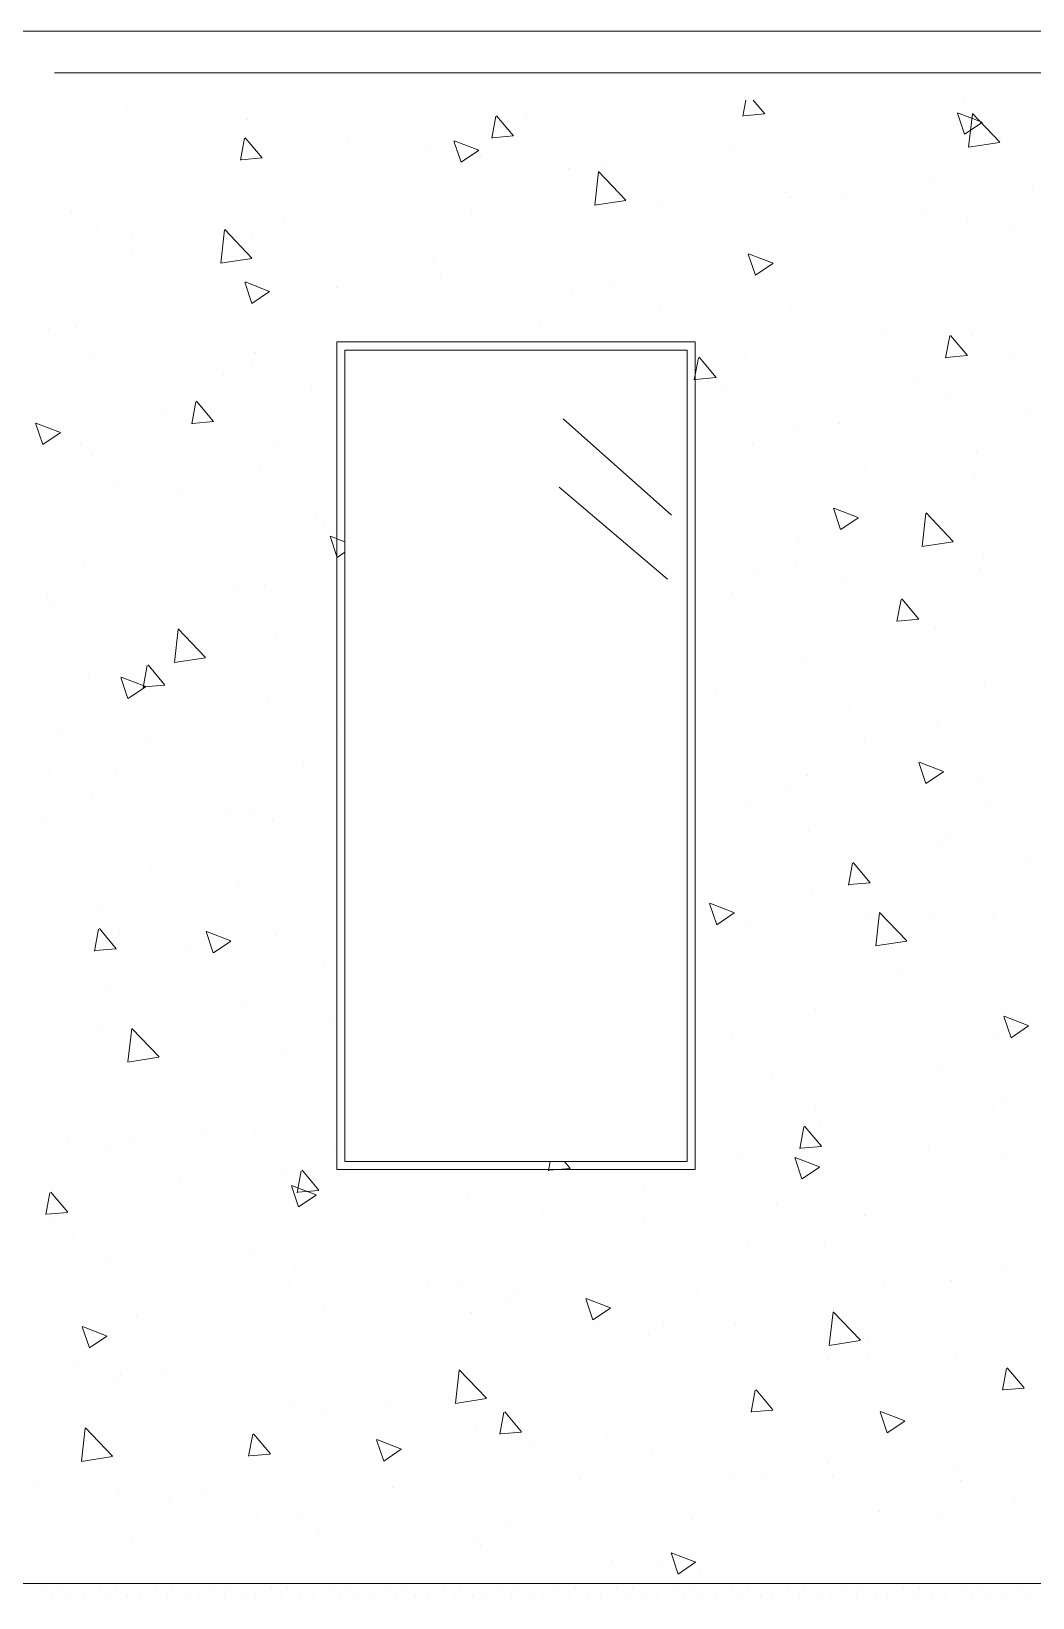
# Model space of a CAD drawing. Header units: millimetres. Extents: x 4664 to 8864, y -38 to 2932.
# Drawn here: x 6920.8 to 7105.9, y 649.2 to 938.6 of the extents above; entities that cross this region are included whole.
import ezdxf

# ---------------------------------------------------------------- set-up
doc = ezdxf.new("R2010")
doc.units = ezdxf.units.MM

msp = doc.modelspace()

# ---------------------------------------------------------------- linework, layer by layer
at = {"lineweight": 5}
for p, q in [((6740.18, 938.63), (7306.27, 938.63)), ((6925.05, 930.98), (7121.4, 930.98)), ((6938.42, 924.1), (6938.42, 924.1)), ((7012.28, 923.44), (7012.28, 923.44)), ((7052.32, 922.94), (7052.86, 925.88)), ((7056.34, 923.38), (7054.24, 925.88)), ((7093.28, 919.62), (7091.96, 923.53)), ((7096.55, 921.83), (7092.01, 923.57)), ((7093.11, 925.55), (7093.11, 925.55)), ((7099.8, 918.17), (7094.75, 923.43)), ((6960.65, 922.41), (6960.65, 922.41)), ((7005.87, 918.88), (7006.61, 922.94)), ((7009.88, 919.31), (7006.76, 923.03)), ((7056.33, 923.36), (7052.46, 923.02)), ((7096.52, 921.79), (7093.29, 919.61)), ((7094.03, 917.24), (7094.75, 923.39)), ((6959.41, 914.81), (6960.16, 918.87)), ((6963.42, 915.25), (6960.3, 918.97)), ((6979.33, 918.72), (6979.33, 918.72)), ((7000.2, 914.43), (6998.88, 918.34)), ((7003.47, 916.65), (6998.93, 918.39)), ((7009.87, 919.3), (7006, 918.96)), ((7099.77, 918.11), (7094.01, 917.21)), ((6963.41, 915.23), (6959.54, 914.89)), ((6994.29, 917.55), (6994.29, 917.55)), ((7003.43, 916.6), (7000.21, 914.43)), ((7003.86, 915.49), (7003.86, 915.49)), ((7050.05, 916.96), (7050.05, 916.96)), ((7020.07, 913.35), (7020.07, 913.35)), ((7024.91, 906.52), (7025.62, 912.67)), ((7030.68, 907.45), (7025.63, 912.71)), ((7027.01, 913.4), (7027.01, 913.4)), ((7087.82, 910.47), (7087.82, 910.47)), ((7105.79, 909.36), (7105.79, 909.36)), ((7030.64, 907.39), (7024.88, 906.49)), ((7036.64, 906.44), (7036.64, 906.44)), ((7060.26, 908.84), (7060.26, 908.84)), ((7060.98, 907.97), (7060.98, 907.97)), ((7071.21, 907.9), (7071.21, 907.9)), ((6928.18, 905.41), (6928.18, 905.41)), ((6967.49, 903.52), (6967.49, 903.52)), ((7002.06, 904.98), (7002.06, 904.98)), ((7085.51, 904.74), (7085.51, 904.74)), ((7093.9, 903.99), (7093.9, 903.99)), ((6932.91, 902.06), (6932.91, 902.06)), ((6939.25, 900.69), (6939.25, 900.69)), ((6955.79, 895.79), (6956.5, 901.95)), ((6961.55, 896.73), (6956.51, 901.99)), ((6961.44, 900.85), (6961.44, 900.85)), ((7101.72, 902.61), (7101.72, 902.61)), ((6939.41, 897.76), (6939.41, 897.76)), ((6955.46, 898.56), (6955.46, 898.56)), ((7054.62, 893.54), (7053.3, 897.45)), ((7057.89, 895.76), (7053.35, 897.5)), ((6961.52, 896.66), (6955.76, 895.77)), ((6995.08, 895.99), (6995.08, 895.99)), ((7057.85, 895.71), (7054.63, 893.54)), ((6961.53, 888.35), (6960.22, 892.27)), ((6964.81, 890.57), (6960.27, 892.31)), ((6996.37, 893.17), (6996.37, 893.17)), ((7027.79, 891.84), (7027.79, 891.84)), ((6964.77, 890.52), (6961.55, 888.35)), ((6977.18, 891.28), (6977.18, 891.28)), ((7020.9, 889.94), (7020.9, 889.94)), ((7037.11, 887.81), (7037.11, 887.81)), ((7061.05, 887.28), (7061.05, 887.28)), ((6923.89, 883.54), (6923.89, 883.54)), ((6928.97, 883.84), (6928.97, 883.84)), ((7014.95, 884.8), (7014.95, 884.8)), ((7043.51, 881.25), (6977.21, 881.25)), ((6977.21, 881.25), (6977.21, 728.26)), ((7043.51, 881.25), (6977.21, 881.25)), ((6977.21, 881.25), (6977.21, 728.26)), ((7043.51, 728.26), (7043.51, 881.25)), ((7043.51, 728.26), (7043.51, 881.25)), ((7078.02, 882.42), (7078.02, 882.42)), ((7089.79, 878.29), (7090.54, 882.35)), ((7093.81, 878.72), (7090.68, 882.44)), ((7094.69, 882.43), (7094.69, 882.43)), ((6931.76, 878.38), (6931.76, 878.38)), ((6962.23, 879.28), (6962.23, 879.28)), ((7041.98, 879.72), (6978.74, 879.72)), ((6978.74, 879.72), (6978.74, 729.79)), ((7041.98, 729.79), (7041.98, 879.72)), ((7043.33, 874.22), (7044.08, 878.28)), ((7047.35, 874.66), (7044.23, 878.38)), ((7052.73, 878.31), (7052.73, 878.31)), ((7093.8, 878.71), (7089.92, 878.37)), ((7102.55, 879.19), (7102.55, 879.19)), ((6956.29, 875.15), (6956.29, 875.15)), ((6961.66, 877.06), (6961.66, 877.06)), ((7047.34, 874.64), (7043.47, 874.3)), ((7083.82, 874.81), (7083.82, 874.81)), ((6972.5, 873.01), (6972.5, 873.01)), ((7049.25, 873.35), (7049.25, 873.35)), ((7090.5, 871.83), (7090.5, 871.83)), ((6945.53, 868.96), (6945.53, 868.96)), ((6950.42, 866.1), (6951.17, 870.16)), ((6954.44, 866.53), (6951.32, 870.25)), ((6922.87, 862.28), (6921.56, 866.19)), ((6926.15, 864.49), (6921.61, 866.23)), ((6954.43, 866.51), (6950.56, 866.17)), ((7019.11, 867), (7039.13, 849.22)), ((7061.84, 865.72), (7061.84, 865.72)), ((7070.17, 866.11), (7070.17, 866.11)), ((7104.74, 867.57), (7104.74, 867.57)), ((6926.11, 864.45), (6922.89, 862.27)), ((6929.76, 862.28), (6929.76, 862.28)), ((6931.87, 860.26), (6931.87, 860.26)), ((6966.44, 861.72), (6966.44, 861.72)), ((7054.15, 862.26), (7054.15, 862.26)), ((7095.48, 860.87), (7095.48, 860.87)), ((6963.01, 857.72), (6963.01, 857.72)), ((7074.98, 857.61), (7074.98, 857.61)), ((7095.05, 856.88), (7095.05, 856.88)), ((6936.93, 854.39), (6936.93, 854.39)), ((7018.37, 854.41), (7038.39, 837.37)), ((6948.8, 852.83), (6948.8, 852.83)), ((6973.33, 849.6), (6973.33, 849.6)), ((7070.37, 846.57), (7069.06, 850.49)), ((7073.65, 848.79), (7069.11, 850.53)), ((7073.61, 848.74), (7070.39, 846.57)), ((7085.45, 843.42), (7086.16, 849.57)), ((7091.21, 844.36), (7086.17, 849.62)), ((6974.7, 847.91), (6974.7, 847.91)), ((6977.29, 841.39), (6975.98, 845.3)), ((6978.74, 844.3), (6976.03, 845.34)), ((7062.62, 844.16), (7062.62, 844.16)), ((7091.18, 844.29), (7085.42, 843.4)), ((6930.55, 840.72), (6930.55, 840.72)), ((6978.74, 842.35), (6977.31, 841.38)), ((7062.14, 840.42), (7062.14, 840.42)), ((7096.71, 841.88), (7096.71, 841.88)), ((7054.97, 838.85), (7054.97, 838.85)), ((7071.19, 836.72), (7071.19, 836.72)), ((7096.26, 839.3), (7096.26, 839.3)), ((6923.84, 834.58), (6923.84, 834.58)), ((6958.41, 836.04), (6958.41, 836.04)), ((6963.8, 836.16), (6963.8, 836.16)), ((7050.24, 834.94), (7050.24, 834.94)), ((7084.82, 830), (7081.7, 833.73)), ((6924.93, 832.67), (6924.93, 832.67)), ((7080.8, 829.57), (7081.55, 833.63)), ((6947.2, 821.98), (6947.91, 828.13)), ((6952.97, 822.92), (6947.92, 828.18)), ((7084.81, 829.99), (7080.94, 829.65)), ((7088.01, 828.46), (7088.01, 828.46)), ((6965.83, 827.29), (6965.83, 827.29)), ((6952.93, 822.85), (6947.17, 821.96)), ((7063.41, 822.6), (7063.41, 822.6)), ((6938.63, 815.31), (6937.32, 819.22)), ((6941.91, 817.52), (6937.37, 819.27)), ((6941.44, 817.38), (6942.19, 821.44)), ((6945.45, 817.81), (6942.33, 821.53)), ((6931.33, 819.16), (6931.33, 819.16)), ((6941.87, 817.48), (6938.65, 815.31)), ((6945.44, 817.79), (6941.57, 817.46)), ((7047.48, 816.54), (7047.48, 816.54)), ((7097.05, 817.74), (7097.05, 817.74)), ((6939.6, 815.75), (6939.6, 815.75)), ((6964.59, 814.6), (6964.59, 814.6)), ((7072.01, 813.31), (7072.01, 813.31)), ((7088.23, 811.17), (7088.23, 811.17)), ((6925.75, 809.26), (6925.75, 809.26)), ((6977.37, 809.26), (6977.37, 809.26)), ((6941.97, 807.13), (6941.97, 807.13)), ((7074.75, 807.33), (7074.75, 807.33)), ((6971.02, 802.94), (6971.02, 802.94)), ((7086.13, 799.61), (7084.82, 803.52)), ((7089.41, 801.82), (7084.87, 803.56)), ((6924.08, 801.53), (6924.08, 801.53)), ((6936.45, 801.48), (6936.45, 801.48)), ((7064.2, 801.04), (7064.2, 801.04)), ((7089.37, 801.78), (7086.15, 799.6)), ((7095.67, 800.09), (7095.67, 800.09)), ((6932.12, 797.6), (6932.12, 797.6)), ((7052.92, 796.3), (7052.92, 796.3)), ((7061.09, 798.63), (7061.09, 798.63)), ((7097.84, 796.18), (7097.84, 796.18)), ((6957.37, 794.24), (6957.37, 794.24)), ((6961.85, 795.04), (6961.85, 795.04)), ((6922.79, 792.78), (6922.79, 792.78)), ((6965.38, 793.04), (6965.38, 793.04)), ((7064.52, 790.99), (7064.52, 790.99)), ((7089.05, 787.76), (7089.05, 787.76)), ((7090.69, 789.81), (7090.69, 789.81)), ((7071.82, 780.85), (7072.57, 784.91)), ((7075.83, 781.29), (7072.71, 785.01)), ((7105.27, 785.63), (7105.27, 785.63)), ((6942.79, 783.72), (6942.79, 783.72)), ((6959.01, 781.58), (6959.01, 781.58)), ((7064.99, 779.48), (7064.99, 779.48)), ((7075.82, 781.27), (7071.95, 780.93)), ((6932.91, 776.04), (6932.91, 776.04)), ((7047.47, 773.53), (7046.16, 777.44)), ((7050.75, 775.74), (7046.21, 777.49)), ((7082.63, 770.55), (7077.58, 775.8)), ((7050.71, 775.7), (7047.49, 773.53)), ((7053.06, 772.94), (7053.06, 772.94)), ((7075.17, 775.59), (7075.17, 775.59)), ((7076.86, 769.61), (7077.57, 775.76)), ((7087.63, 774.4), (7087.63, 774.4)), ((7098.63, 774.62), (7098.63, 774.62)), ((6932.45, 768.66), (6933.2, 772.72)), ((6936.46, 769.09), (6933.34, 772.81)), ((6937.12, 772.38), (6937.12, 772.38)), ((6954.39, 768.34), (6953.08, 772.26)), ((6957.66, 770.56), (6953.13, 772.3)), ((6957.63, 770.51), (6954.41, 768.34)), ((6966.16, 771.48), (6966.16, 771.48)), ((7082.59, 770.48), (7076.83, 769.59)), ((6936.45, 769.08), (6932.58, 768.74)), ((6949.33, 768.56), (6949.33, 768.56)), ((6974.89, 765.89), (6974.89, 765.89)), ((7081.56, 765.45), (7081.56, 765.45)), ((6935.3, 761.4), (6935.3, 761.4)), ((6959.83, 758.17), (6959.83, 758.17)), ((6976.05, 756.03), (6976.05, 756.03)), ((7065.77, 757.92), (7065.77, 757.92)), ((7101.89, 752.64), (7100.58, 756.55)), ((7105.17, 754.85), (7100.63, 756.6)), ((6933.7, 754.48), (6933.7, 754.48)), ((6938.61, 748.17), (6939.33, 754.32)), ((6944.38, 749.1), (6939.33, 754.36)), ((7050.43, 752.93), (7050.43, 752.93)), ((7099.41, 753.06), (7099.41, 753.06)), ((7105.13, 754.81), (7101.91, 752.64)), ((6966.95, 749.92), (6966.95, 749.92)), ((6944.35, 749.04), (6938.58, 748.15)), ((7057.69, 745.29), (7057.69, 745.29)), ((7088.21, 746.44), (7088.21, 746.44)), ((7100.25, 741.31), (7100.25, 741.31)), ((7065.67, 739.85), (7065.67, 739.85)), ((7098.6, 739.9), (7098.6, 739.9)), ((6952.34, 735.85), (6952.34, 735.85)), ((6961.95, 735.46), (6961.95, 735.46)), ((7062.83, 732.13), (7063.58, 736.19)), ((7066.85, 732.57), (7063.72, 736.29)), ((7066.56, 736.35), (7066.56, 736.35)), ((6927.37, 734), (6927.37, 734)), ((6934.48, 732.92), (6934.48, 732.92)), ((6939.79, 733.73), (6939.79, 733.73)), ((6976.87, 732.62), (6976.87, 732.62)), ((7066.84, 732.55), (7062.96, 732.21)), ((7086.59, 732.61), (7086.59, 732.61)), ((6978.74, 729.79), (7041.98, 729.79)), ((7016.38, 728.07), (7016.69, 729.79)), ((7017.44, 729.69), (7017.44, 729.69)), ((7020.39, 728.5), (7019.31, 729.79)), ((7052.01, 731.15), (7052.01, 731.15)), ((7063.23, 726.56), (7061.92, 730.48)), ((7066.5, 728.78), (7061.97, 730.52)), ((7100.2, 731.5), (7100.2, 731.5)), ((6948.29, 726.76), (6948.29, 726.76)), ((6967.74, 728.36), (6967.74, 728.36)), ((6969.92, 724), (6970.67, 728.06)), ((6973.93, 724.44), (6970.81, 728.16)), ((6977.21, 728.26), (7043.51, 728.26)), ((6977.21, 728.26), (7043.51, 728.26)), ((6977.56, 727.25), (6977.56, 727.25)), ((6982.87, 728.23), (6982.87, 728.23)), ((7020.38, 728.49), (7016.51, 728.15)), ((7066.47, 728.73), (7063.25, 726.56)), ((6923.46, 719.94), (6924.21, 724)), ((6927.48, 720.37), (6924.35, 724.1)), ((6970.15, 721.38), (6968.84, 725.29)), ((6973.42, 723.59), (6968.89, 725.33)), ((6973.92, 724.42), (6970.05, 724.08)), ((7033.99, 725.1), (7033.99, 725.1)), ((6973.39, 723.55), (6970.17, 721.37)), ((7001.38, 723.5), (7001.38, 723.5)), ((7058.52, 721.87), (7058.52, 721.87)), ((6927.47, 720.36), (6923.6, 720.02)), ((6924.27, 719.51), (6924.27, 719.51)), ((7015.34, 720.76), (7015.34, 720.76)), ((7034.09, 719.35), (7034.09, 719.35)), ((7074.73, 719.74), (7074.73, 719.74)), ((6928.47, 715.69), (6928.47, 715.69)), ((6962.04, 713.03), (6962.04, 713.03)), ((7053.11, 714.28), (7053.11, 714.28)), ((7067.35, 714.79), (7067.35, 714.79)), ((6935.27, 711.36), (6935.27, 711.36)), ((6969.38, 710.31), (6969.38, 710.31)), ((7100.99, 709.94), (7100.99, 709.94)), ((6968.53, 706.8), (6968.53, 706.8)), ((6993.91, 707.08), (6993.91, 707.08)), ((6999.82, 706.54), (6999.82, 706.54)), ((7078.56, 706.92), (7078.56, 706.92)), ((7090.88, 707.8), (7090.88, 707.8)), ((7009.41, 704), (7009.41, 704)), ((7010.12, 704.94), (7010.12, 704.94)), ((7024.57, 700.49), (7023.26, 704.4)), ((7027.84, 702.7), (7023.31, 704.44)), ((7043.98, 705.46), (7043.98, 705.46)), ((6940.26, 701.08), (6940.26, 701.08)), ((6974.83, 702.54), (6974.83, 702.54)), ((7002.17, 701.94), (7002.17, 701.94)), ((7027.81, 702.66), (7024.59, 700.48)), ((7068.27, 695.8), (7068.99, 701.95)), ((7074.04, 696.73), (7068.99, 701.99)), ((6931.49, 695.3), (6930.18, 699.21)), ((6934.76, 697.51), (6930.23, 699.25)), ((7034.88, 697.79), (7034.88, 697.79)), ((7037.59, 700.06), (7037.59, 700.06)), ((7051.03, 699.56), (7051.03, 699.56)), ((6934.73, 697.47), (6931.51, 695.3)), ((7074.01, 696.67), (7068.25, 695.77)), ((7075.56, 696.33), (7075.56, 696.33)), ((6929.3, 692.28), (6929.3, 692.28)), ((7068.14, 693.23), (7068.14, 693.23)), ((7075.36, 693.58), (7075.36, 693.58)), ((7091.77, 694.19), (7091.77, 694.19)), ((6936.06, 689.8), (6936.06, 689.8)), ((6937.31, 690.36), (6937.31, 690.36)), ((6945.51, 690.15), (6945.51, 690.15)), ((6999.15, 685.08), (6999.86, 691.23)), ((7004.92, 686.01), (6999.87, 691.27)), ((7100.3, 687.48), (7101.05, 691.54)), ((7104.31, 687.91), (7101.19, 691.63)), ((7053.85, 683.42), (7054.59, 687.48)), ((7057.86, 683.85), (7054.74, 687.57)), ((7104.3, 687.9), (7100.43, 687.56)), ((7101.78, 688.38), (7101.78, 688.38)), ((6969.31, 685.23), (6969.31, 685.23)), ((6975.08, 683.88), (6975.08, 683.88)), ((6986.42, 684.76), (6986.42, 684.76)), ((7004.88, 685.95), (6999.12, 685.05)), ((7007.39, 679.35), (7008.14, 683.41)), ((7011.4, 679.78), (7008.28, 683.51)), ((7057.85, 683.83), (7053.98, 683.49)), ((7078.99, 679.6), (7077.68, 683.51)), ((7082.26, 681.81), (7077.73, 683.55)), ((6930.02, 674.36), (6930.74, 680.51)), ((6935.79, 675.29), (6930.75, 680.55)), ((7002.95, 680.38), (7002.95, 680.38)), ((7010.95, 681.53), (7010.95, 681.53)), ((7082.23, 681.77), (7079.01, 679.59)), ((6960.93, 675.29), (6961.68, 679.35)), ((6964.95, 675.72), (6961.82, 679.44)), ((6985.91, 674.41), (6984.6, 678.32)), ((6989.18, 676.62), (6984.65, 678.36)), ((7011.39, 679.77), (7007.52, 679.43)), ((7012.85, 677.39), (7012.85, 677.39)), ((7027.16, 679.4), (7027.16, 679.4)), ((6935.76, 675.23), (6930, 674.33)), ((6964.94, 675.7), (6961.07, 675.36)), ((6989.15, 676.58), (6985.93, 674.41)), ((7035.67, 676.23), (7035.67, 676.23)), ((7056.59, 672.37), (7056.59, 672.37)), ((7068.07, 674.01), (7068.07, 674.01)), ((7068.92, 671.67), (7068.92, 671.67)), ((7091.17, 673.83), (7091.17, 673.83)), ((6921.81, 669.97), (6921.81, 669.97)), ((6987.44, 669.45), (6987.44, 669.45)), ((7022.02, 670.91), (7022.02, 670.91)), ((7050.62, 670.91), (7050.62, 670.91)), ((7092.6, 670.78), (7092.6, 670.78)), ((6936.85, 668.23), (6936.85, 668.23)), ((6946.34, 666.74), (6946.34, 666.74)), ((6952.87, 667.99), (6952.87, 667.99)), ((7102.56, 666.82), (7102.56, 666.82)), ((6962.55, 664.6), (6962.55, 664.6)), ((6970.1, 663.67), (6970.1, 663.67)), ((7042.94, 663.67), (7042.94, 663.67)), ((7077.51, 665.13), (7077.51, 665.13)), ((7088.4, 664.43), (7088.4, 664.43)), ((6973.79, 660.75), (6973.79, 660.75)), ((7008.36, 662.21), (7008.36, 662.21)), ((6939.21, 659.29), (6939.21, 659.29)), ((7003.46, 659.22), (7003.46, 659.22)), ((7003.74, 658.82), (7003.74, 658.82)), ((7040.33, 653.52), (7039.02, 657.43)), ((7043.6, 655.73), (7039.07, 657.47)), ((7027.99, 655.99), (7027.99, 655.99)), ((7036.46, 654.67), (7036.46, 654.67)), ((7043.57, 655.69), (7040.35, 653.52)), ((7515.92, 651.76), (6190.72, 651.76)), ((7525.03, 651.76), (6312.83, 651.76)), ((6928.43, 651.71), (6928.43, 651.71)), ((6939.05, 651.71), (6939.05, 651.71)), ((6949.68, 651.71), (6949.68, 651.71)), ((6960.3, 651.71), (6960.3, 651.71)), ((6970.93, 651.71), (6970.93, 651.71)), ((6981.55, 651.71), (6981.55, 651.71)), ((6992.18, 651.71), (6992.18, 651.71)), ((7002.8, 651.71), (7002.8, 651.71)), ((7013.42, 651.71), (7013.42, 651.71)), ((7024.05, 651.71), (7024.05, 651.71)), ((7034.67, 651.71), (7034.67, 651.71)), ((7044.2, 653.85), (7044.2, 653.85)), ((7045.3, 651.71), (7045.3, 651.71)), ((7055.92, 651.71), (7055.92, 651.71)), ((7066.55, 651.71), (7066.55, 651.71)), ((7077.17, 651.71), (7077.17, 651.71)), ((7087.8, 651.71), (7087.8, 651.71)), ((7098.42, 651.71), (7098.42, 651.71)), ((6922.69, 651.07), (6922.69, 651.07)), ((6924.6, 649.16), (6924.6, 649.16)), ((6925.66, 651.07), (6925.66, 651.07)), ((6928, 649.37), (6928, 649.37)), ((6930.34, 649.79), (6930.34, 649.79)), ((6933.31, 651.07), (6933.31, 651.07)), ((6935.23, 649.16), (6935.23, 649.16)), ((6936.29, 651.07), (6936.29, 651.07)), ((6938.63, 649.37), (6938.63, 649.37)), ((6940.96, 649.79), (6940.96, 649.79)), ((6943.94, 651.07), (6943.94, 651.07)), ((6945.85, 649.16), (6945.85, 649.16)), ((6946.91, 651.07), (6946.91, 651.07)), ((6949.25, 649.37), (6949.25, 649.37)), ((6951.59, 649.79), (6951.59, 649.79)), ((6954.56, 651.07), (6954.56, 651.07)), ((6956.48, 649.16), (6956.48, 649.16)), ((6957.54, 651.07), (6957.54, 651.07)), ((6959.88, 649.37), (6959.88, 649.37)), ((6962.21, 649.79), (6962.21, 649.79)), ((6965.19, 651.07), (6965.19, 651.07)), ((6967.1, 649.16), (6967.1, 649.16)), ((6968.16, 651.07), (6968.16, 651.07)), ((6970.5, 649.37), (6970.5, 649.37)), ((6972.84, 649.79), (6972.84, 649.79)), ((6975.81, 651.07), (6975.81, 651.07)), ((6977.73, 649.16), (6977.73, 649.16)), ((6978.79, 651.07), (6978.79, 651.07)), ((6981.13, 649.37), (6981.13, 649.37)), ((6983.46, 649.79), (6983.46, 649.79)), ((6986.44, 651.07), (6986.44, 651.07)), ((6988.35, 649.16), (6988.35, 649.16)), ((6989.41, 651.07), (6989.41, 651.07)), ((6991.75, 649.37), (6991.75, 649.37)), ((6994.09, 649.79), (6994.09, 649.79)), ((6997.06, 651.07), (6997.06, 651.07)), ((6998.98, 649.16), (6998.98, 649.16)), ((7000.04, 651.07), (7000.04, 651.07)), ((7002.38, 649.37), (7002.38, 649.37)), ((7004.71, 649.79), (7004.71, 649.79)), ((7007.69, 651.07), (7007.69, 651.07)), ((7009.6, 649.16), (7009.6, 649.16)), ((7010.66, 651.07), (7010.66, 651.07)), ((7013, 649.37), (7013, 649.37)), ((7015.34, 649.79), (7015.34, 649.79)), ((7018.31, 651.07), (7018.31, 651.07)), ((7020.22, 649.16), (7020.22, 649.16)), ((7021.29, 651.07), (7021.29, 651.07)), ((7023.62, 649.37), (7023.62, 649.37)), ((7025.96, 649.79), (7025.96, 649.79)), ((7028.94, 651.07), (7028.94, 651.07)), ((7030.85, 649.16), (7030.85, 649.16)), ((7031.91, 651.07), (7031.91, 651.07)), ((7034.25, 649.37), (7034.25, 649.37)), ((7036.59, 649.79), (7036.59, 649.79)), ((7039.56, 651.07), (7039.56, 651.07)), ((7041.47, 649.16), (7041.47, 649.16)), ((7042.54, 651.07), (7042.54, 651.07)), ((7044.87, 649.37), (7044.87, 649.37)), ((7047.21, 649.79), (7047.21, 649.79)), ((7050.19, 651.07), (7050.19, 651.07)), ((7052.1, 649.16), (7052.1, 649.16)), ((7053.16, 651.07), (7053.16, 651.07)), ((7055.5, 649.37), (7055.5, 649.37)), ((7057.84, 649.79), (7057.84, 649.79)), ((7060.81, 651.07), (7060.81, 651.07)), ((7062.72, 649.16), (7062.72, 649.16)), ((7063.79, 651.07), (7063.79, 651.07)), ((7066.12, 649.37), (7066.12, 649.37)), ((7068.46, 649.79), (7068.46, 649.79)), ((7071.44, 651.07), (7071.44, 651.07)), ((7073.35, 649.16), (7073.35, 649.16)), ((7074.41, 651.07), (7074.41, 651.07)), ((7076.75, 649.37), (7076.75, 649.37)), ((7079.09, 649.79), (7079.09, 649.79)), ((7082.06, 651.07), (7082.06, 651.07)), ((7083.97, 649.16), (7083.97, 649.16)), ((7085.04, 651.07), (7085.04, 651.07)), ((7087.37, 649.37), (7087.37, 649.37)), ((7089.71, 649.79), (7089.71, 649.79)), ((7092.69, 651.07), (7092.69, 651.07)), ((7094.6, 649.16), (7094.6, 649.16)), ((7095.66, 651.07), (7095.66, 651.07)), ((7098, 649.37), (7098, 649.37)), ((7100.34, 649.79), (7100.34, 649.79)), ((7103.31, 651.07), (7103.31, 651.07)), ((7105.22, 649.16), (7105.22, 649.16))]:
    msp.add_line(p, q, dxfattribs=at)

doc.saveas('drawing.dxf')
